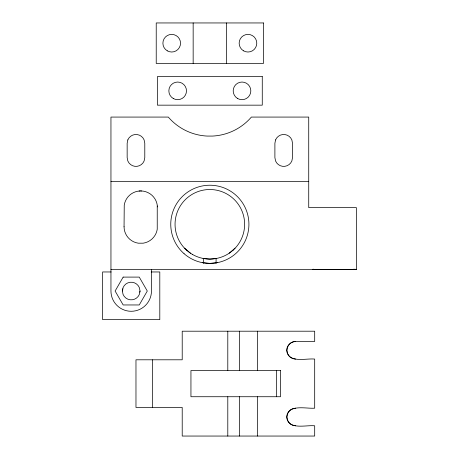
<?xml version="1.0" encoding="UTF-8"?>
<svg xmlns="http://www.w3.org/2000/svg" width="459" height="459" viewBox="0 0 459 459"><rect width="100%" height="100%" fill="white"/><g stroke="black" fill="none" stroke-linecap="round" stroke-linejoin="round"><path stroke-width="0.69" d="M122.387 291.029L123.058 287.655A8.819 8.819 0 0 1 139.352 287.65L140.024 291.029L139.352 294.403A8.819 8.819 0 0 1 123.058 294.403L122.387 291.029L122.84 288.768M139.8 292.142L140.024 291.029M235.077 248.135L229.167 253.236M186.647 250.511L186.974 250.333M295.625 341.45C290.88 341.53 286.921 345.552 286.812 350.263C288.195 363.78 305.998 358.077 314.69 359.081L314.69 408.171C306.136 408.935 288.08 403.679 286.812 416.984C288.195 430.502 305.998 424.799 314.69 425.803L314.69 436.05L182.212 436.05L182.212 407.454L135.973 407.454L135.973 359.799L182.212 359.799L182.212 331.203L314.69 331.203L314.69 341.45L295.625 341.45A8.819 8.819 0 0 0 286.812 350.263A8.819 8.819 0 0 0 295.625 359.081M216.631 258.428L209.843 259.094L203.056 258.428M217.463 262.634L209.843 263.386L202.218 262.634M313.726 269.221L312.304 269.353L356.391 269.353L353.545 269.215M124.056 226.689L124.234 229.139A16.685 16.685 0 0 0 138.291 243.19L143.185 243.19A16.696 16.696 0 0 0 155.044 235.266L155.446 234.555A16.685 16.685 0 0 0 157.236 229.139L157.236 205.179A16.673 16.673 0 0 0 155.446 199.763L155.044 199.051A16.685 16.685 0 0 0 140.747 190.944L139.92 190.967A16.685 16.685 0 0 0 124.24 205.179L124.056 226.798M139.1 191.024L140.024 190.961M110.952 181.414L308.729 181.414M110.952 269.582L356.391 269.582L356.391 207.629L308.729 207.629L308.729 117.074L251.366 117.074L250.448 118.135A54.81 54.81 0 0 1 212.528 136.071L207.152 136.071A54.81 54.81 0 0 1 169.233 118.135L168.315 117.074L110.952 117.074L110.952 291.029A20.253 20.253 0 0 0 131.205 311.282A20.253 20.253 0 0 0 151.459 291.029L151.459 269.582M111.187 271.963L102.609 271.963L102.609 319.625L159.801 319.625L159.801 271.963L151.223 271.963M140.735 190.944L141.556 190.967M232.707 250.333L233.04 250.511M190.514 253.236L184.61 248.135M157.334 205.993L157.397 206.911M276.398 370.522L276.398 396.731M257.51 331.203L257.51 370.522M257.51 396.731L257.51 436.05M239.541 331.203L239.541 370.522M239.541 396.731L239.541 436.05M227.796 331.203L227.796 370.522M227.796 396.731L227.796 436.05M226.522 22.95L226.522 63.457M216.074 258.48L216.074 263.34M203.607 258.48L203.607 263.34M193.159 22.95L193.159 63.457M152.652 359.799L152.652 407.454M295.625 425.803A8.819 8.819 0 0 1 286.812 416.984A8.819 8.819 0 0 1 295.625 408.171M127.826 139.915L127.154 143.288L127.154 157.586L127.826 160.96A8.819 8.819 0 0 0 144.115 160.96L144.786 157.586L144.786 143.288L144.115 139.915A8.819 8.819 0 0 0 127.826 139.915M275.566 139.915L274.895 143.288L274.895 157.586L275.566 160.96A8.819 8.819 0 0 0 291.855 160.96L292.526 157.586L292.526 143.288L291.855 139.915A8.819 8.819 0 0 0 275.566 139.915M123.161 277.098L115.117 291.029L123.161 304.96L139.249 304.96L147.293 291.029L139.249 277.098L123.161 277.098M263.455 22.95L156.226 22.95L156.226 63.457L263.455 63.457L263.455 22.95M262.267 76.567L157.414 76.567L157.414 105.163L262.267 105.163L262.267 76.567M280.489 370.522L190.944 370.522L190.944 396.731L280.489 396.731L280.489 370.522M192.447 254.435A34.792 34.792 0 0 0 244.63 224.308A34.792 34.792 0 0 0 192.447 194.174A34.792 34.792 0 0 0 192.447 254.435M184.076 253.689A39.078 39.078 0 0 0 248.17 231.933A39.078 39.078 0 0 0 197.278 187.301A39.078 39.078 0 0 0 184.076 253.689M237.601 98.501A8.819 8.819 0 0 0 250.826 90.865A8.819 8.819 0 0 0 237.601 83.228A8.819 8.819 0 0 0 237.601 98.501M173.261 98.501A8.819 8.819 0 0 0 186.486 90.865A8.819 8.819 0 0 0 173.261 83.228A8.819 8.819 0 0 0 173.261 98.501M243.557 50.84A8.819 8.819 0 0 0 256.782 43.203A8.819 8.819 0 0 0 243.557 35.567A8.819 8.819 0 0 0 243.557 50.84M167.305 50.84A8.819 8.819 0 0 0 180.53 43.203A8.819 8.819 0 0 0 167.305 35.567A8.819 8.819 0 0 0 167.305 50.84"/></g></svg>
